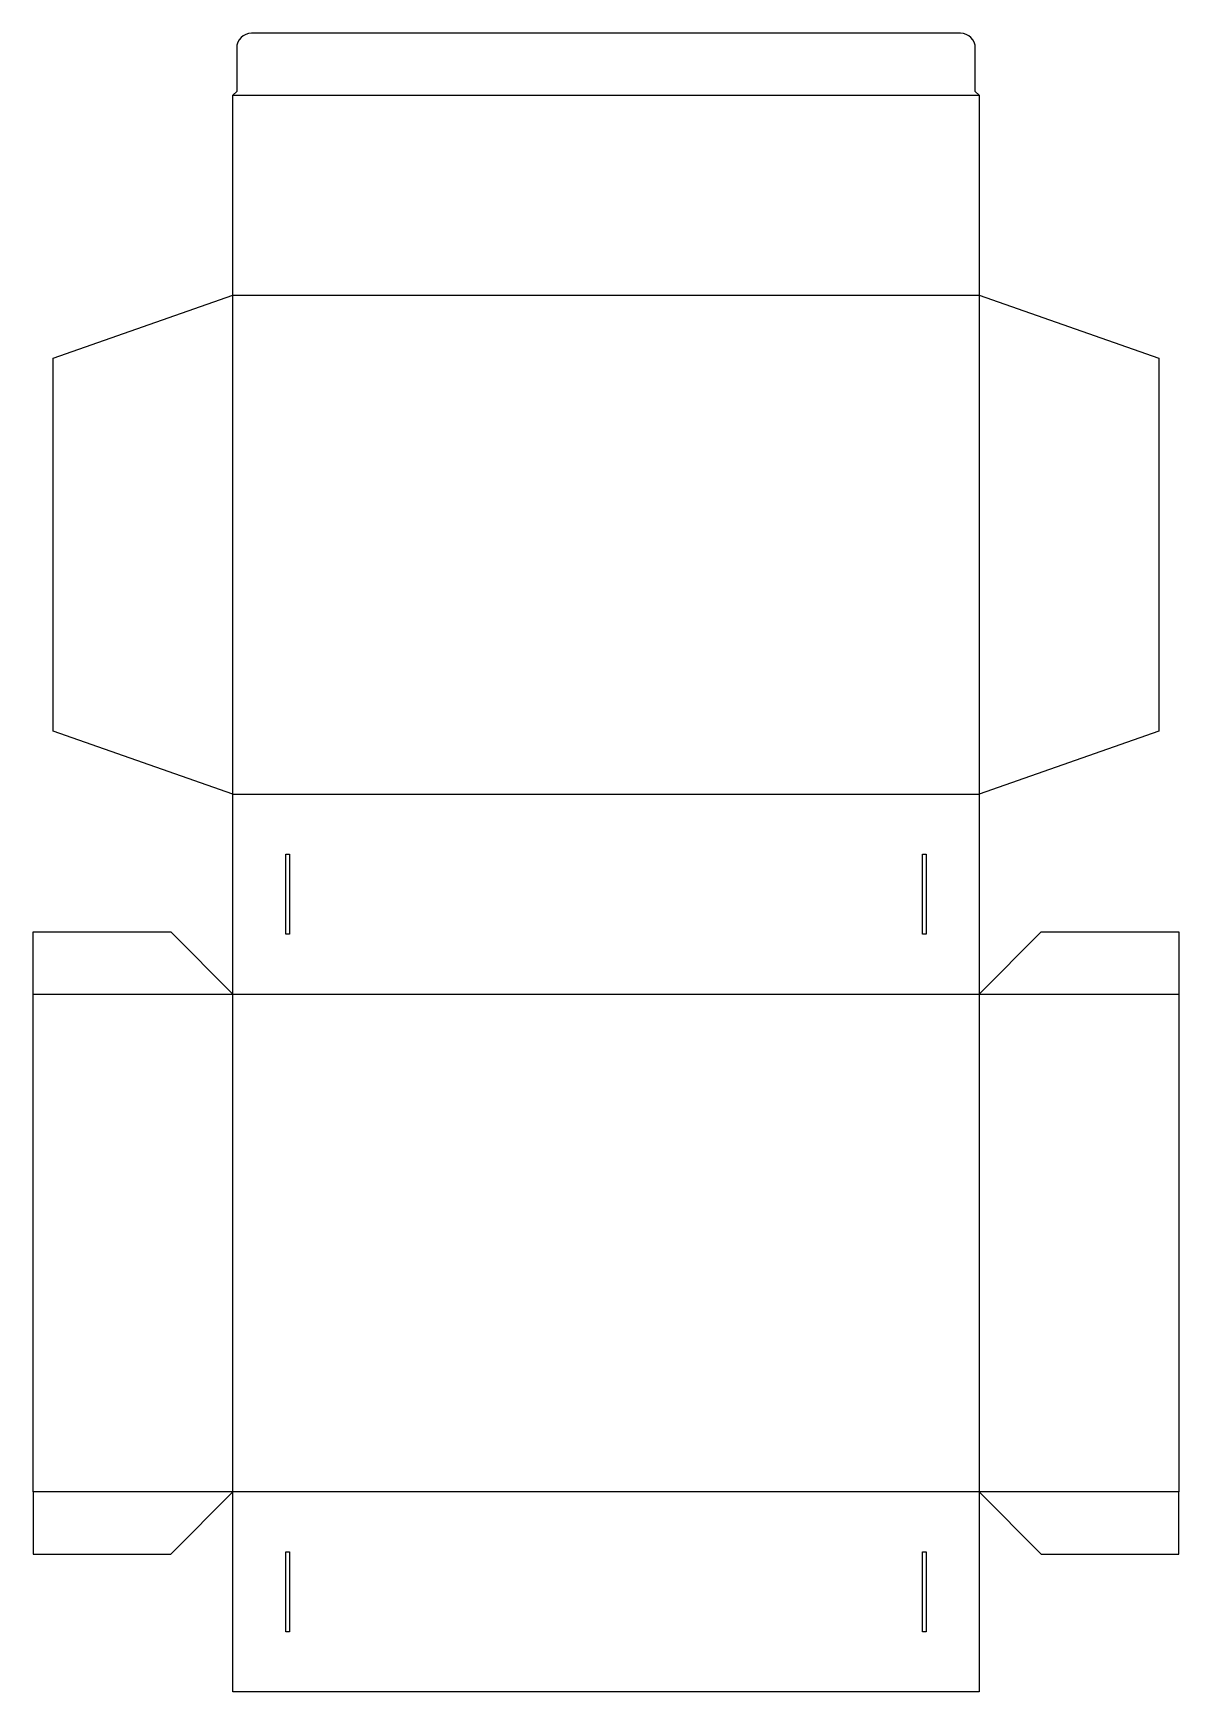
# Model space of a CAD drawing. Header units: millimetres. Extents: x 0 to 461, y 0 to 668.
import ezdxf

# ---------------------------------------------------------------- set-up
doc = ezdxf.new("R2010")
doc.units = ezdxf.units.MM
doc.layers.add('CREASE', color=5, linetype='CONTINUOUS')
doc.layers.add('CUT', color=1, linetype='CONTINUOUS')

msp = doc.modelspace()

# ---------------------------------------------------------------- linework, layer by layer
at = {"layer": 'CREASE'}
for p, q in [((80.45, 642.7), (380.9, 642.7)), ((80.45, 361.35), (80.45, 562.25)), ((80.45, 562.25), (380.9, 562.25)), ((380.9, 562.25), (380.9, 361.35)), ((80.45, 361.35), (380.9, 361.35)), ((0, 280.9), (80.45, 280.9)), ((80.45, 280.9), (380.9, 280.9)), ((80.45, 80.45), (80.45, 280.9)), ((380.9, 280.9), (380.9, 80.45)), ((380.9, 280.9), (461.35, 280.9)), ((80.45, 80.45), (0, 80.45)), ((380.9, 80.45), (80.45, 80.45)), ((461.35, 80.45), (380.9, 80.45))]:
    msp.add_line(p, q, dxfattribs=at)
at = {"layer": 'CUT'}
for p, q in [((373.4, 667.7), (87.95, 667.7)), ((81.95, 661.7), (81.95, 644.2)), ((379.4, 644.2), (379.4, 661.7)), ((81.95, 644.2), (80.45, 642.7)), ((80.45, 562.25), (80.45, 642.7)), ((380.9, 642.7), (379.4, 644.2)), ((380.9, 642.7), (380.9, 562.25)), ((8.045, 536.908), (80.45, 562.25)), ((380.9, 562.25), (453.305, 536.908)), ((8.045, 386.692), (8.045, 536.908)), ((453.305, 536.908), (453.305, 386.692)), ((80.45, 361.35), (8.045, 386.692)), ((453.305, 386.692), (380.9, 361.35)), ((80.45, 280.9), (80.45, 361.35)), ((380.9, 361.35), (380.9, 280.9)), ((101.7, 337.215), (103.2, 337.215)), ((101.7, 305.035), (101.7, 337.215)), ((103.2, 337.215), (103.2, 305.035)), ((358.15, 337.215), (359.65, 337.215)), ((358.15, 305.035), (358.15, 337.215)), ((359.65, 337.215), (359.65, 305.035)), ((0, 280.9), (0, 305.9)), ((0, 305.9), (55.45, 305.9)), ((55.45, 305.9), (80.45, 280.9)), ((103.2, 305.035), (101.7, 305.035)), ((359.65, 305.035), (358.15, 305.035)), ((380.9, 280.9), (405.9, 305.9)), ((405.9, 305.9), (461.35, 305.9)), ((461.35, 305.9), (461.35, 280.9)), ((0, 80.45), (0, 280.9)), ((461.35, 280.9), (461.35, 80.45)), ((0, 80.45), (0, 55.45)), ((55.45, 55.45), (80.45, 80.45)), ((80.45, 0), (80.45, 80.45)), ((380.9, 80.45), (380.9, 0)), ((380.9, 80.45), (405.9, 55.45)), ((461.35, 55.45), (461.35, 80.45)), ((0, 55.45), (55.45, 55.45)), ((101.7, 56.315), (103.2, 56.315)), ((101.7, 24.135), (101.7, 56.315)), ((103.2, 56.315), (103.2, 24.135)), ((358.15, 56.315), (359.65, 56.315)), ((358.15, 24.135), (358.15, 56.315)), ((359.65, 56.315), (359.65, 24.135)), ((405.9, 55.45), (461.35, 55.45)), ((103.2, 24.135), (101.7, 24.135)), ((359.65, 24.135), (358.15, 24.135)), ((380.9, 0), (80.45, 0))]:
    msp.add_line(p, q, dxfattribs=at)
for centre, start, end in [((87.95, 661.7), 90, 180), ((373.4, 661.7), 0, 90)]:
    msp.add_arc(centre, 6, start, end, dxfattribs=at)

doc.saveas('drawing.dxf')
